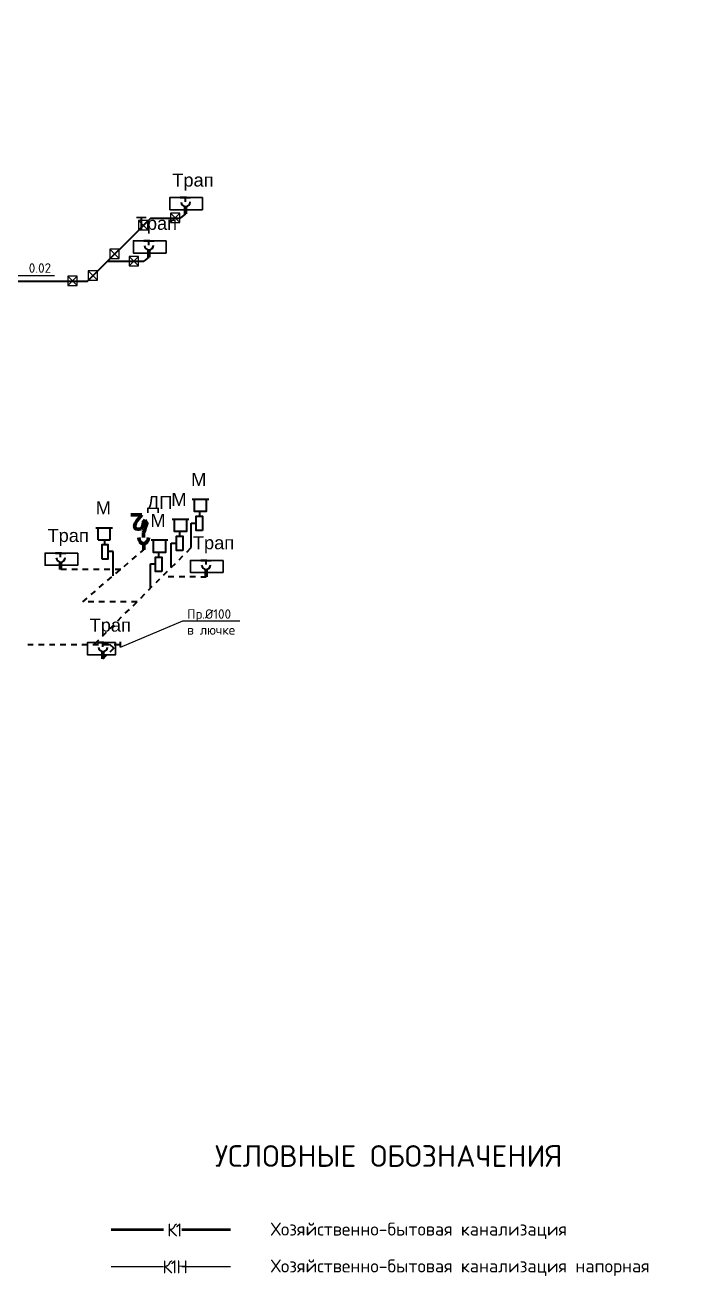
# Model space of a CAD drawing. Header units: millimetres. Extents: x -10178924 to 11692288, y -947381 to 58396.
# Drawn here: x -61132 to -46072, y 2926 to 31817 of the extents above; entities that cross this region are included whole.
import ezdxf
from ezdxf import colors
from ezdxf.entities.mleader import LeaderData, LeaderLine
from ezdxf.enums import TextEntityAlignment as Align
from ezdxf.math import Vec2, Vec3

# ---------------------------------------------------------------- set-up
doc = ezdxf.new("R2010")
doc.units = ezdxf.units.MM
doc.linetypes.add('Dashed 1', pattern=[250, 130, -120])
doc.layers.add('!!!!!площадь', color=210, linetype='Continuous')
doc.layers.add('_надписи канализация', color=7, linetype='Continuous')
for name, color, linetype, lineweight in [('!К3', 30, 'Continuous', 30), ('_0', 7, 'Continuous', 25), ('PDF _0', 7, 'Continuous', 9), ('PDF _Текст', 7, 'Continuous', 5), ('ВК_К1', 24, 'Continuous', 50)]:
    doc.layers.add(name, color=color, linetype=linetype, lineweight=lineweight)
doc.layers.add('PDF _!К1', color=7, linetype='Continuous', true_color=0xb85c00)
doc.layers.add('PDF _!К3', color=30, linetype='Continuous', true_color=0xff7f00)
doc.styles.add('GOST 2.304', font='isocpeur.ttf')
doc.styles.add('ISOCPEUR', font='isocpeui.ttf', dxfattribs={"width": 0.9})
doc.styles.add('MOSOBL (isocpeur)', font='isocpeur.ttf')
doc.styles.add('PDF ArialMT', font='arial.ttf')

# ---------------------------------------------------------------- blocks, each defined once
blk = doc.blocks.new('_None')

msp = doc.modelspace()

# ---------------------------------------------------------------- linework, layer by layer
at = {"layer": '!К3', "linetype": 'Dashed 1', "lineweight": 40}
for p, q in [((-59796.2, 18499.1), (-58387.5, 19698.1)), ((-58920.7, 19244.3), (-60308.4, 19244.3)), ((-58543.9, 18499.1), (-59796.2, 18499.1))]:
    msp.add_line(p, q, dxfattribs=at)
for p, q in [((-57770.4, 27473.6), (-57554.8, 27258.1)), ((-57554.8, 27473.6), (-57770.4, 27258.1)), ((-58509.9, 27300.5), (-58294.2, 27085)), ((-58294.2, 27300.5), (-58509.9, 27085)), ((-59171.2, 26641.1), (-58955.5, 26425.6)), ((-58955.5, 26641.1), (-59171.2, 26425.6)), ((-58727.8, 26474.6), (-58512.2, 26259.1)), ((-58512.2, 26474.6), (-58727.8, 26259.1)), ((-60447.7, 26024.1, 2956.2), (-61638.8, 26024.1, 2956.2)), ((-60143.3, 26013.1), (-59927.7, 25797.6)), ((-59927.7, 26013.1), (-60143.3, 25797.6)), ((-59674.2, 26139.6), (-59458.6, 25924.1)), ((-59458.6, 26139.6), (-59674.2, 25924.1))]:
    msp.add_line(p, q)
for points in [[(-57770.4, 27258.1), (-57554.8, 27258.1), (-57554.8, 27473.6), (-57770.4, 27473.6)], [(-58509.9, 27085), (-58294.2, 27085), (-58294.2, 27300.5), (-58509.9, 27300.5)], [(-59171.2, 26425.6), (-58955.5, 26425.6), (-58955.5, 26641.1), (-59171.2, 26641.1)], [(-58727.8, 26259.1), (-58512.2, 26259.1), (-58512.2, 26474.6), (-58727.8, 26474.6)], [(-60143.3, 25797.6), (-59927.7, 25797.6), (-59927.7, 26013.1), (-60143.3, 26013.1)], [(-59674.2, 25924.1), (-59458.6, 25924.1), (-59458.6, 26139.6), (-59674.2, 26139.6)]]:
    msp.add_lwpolyline(points, close=True)
at = {"layer": '_0'}
for p, q in [((-57936.1, 3137), (-59144.9, 3137)), ((-56382.9, 3137), (-57506.4, 3137))]:
    msp.add_line(p, q, dxfattribs=at)
at = {"layer": 'PDF _!К1', "color": 7, "lineweight": 35}
for points in [[(-57032.5, 27833.9), (-57786, 27833.9), (-57786, 27550.3), (-57032.5, 27550.3)], [(-57875, 26834.8), (-58628.5, 26834.8), (-58628.5, 26551.2), (-57875, 26551.2)], [(-59914.7, 19621), (-60668.2, 19621), (-60668.2, 19341.6), (-59914.7, 19341.6)], [(-56557, 19452.6), (-57310.5, 19452.6), (-57310.5, 19173.2), (-56557, 19173.2)], [(-59039.2, 17555.1), (-59691.1, 17555.1), (-59691.1, 17271.5), (-59039.2, 17271.5)]]:
    msp.add_lwpolyline(points, close=True, dxfattribs=at)
at = {"layer": 'PDF _!К1', "color": 3, "lineweight": 40}
for points in [[(-56888.6, 20861.4), (-57273.8, 20861.4)], [(-56947.8, 20857.2), (-56947.8, 20582), (-57218.8, 20582), (-57218.8, 20852.9)], [(-57096, 20463.5), (-57096, 20569.3)], [(-57345.8, 20400), (-57731, 20400)], [(-57405.1, 20395.7), (-57405.1, 20120.6), (-57676, 20120.6), (-57676, 20391.5)], [(-57295, 19752.3), (-57295, 20315.3)], [(-57295, 20315.3), (-57180.7, 20315.3)], [(-59498.3, 20207.8), (-59113.1, 20207.8)], [(-59439, 19928.4), (-59439, 20199.3)], [(-59163.9, 19928.4), (-59163.9, 20199.3)], [(-57553.2, 20002), (-57553.2, 20107.9)], [(-59439, 19924.1), (-59168.1, 19924.1)], [(-59290.9, 19809.8), (-59290.9, 19915.7)], [(-59091.9, 19657.4), (-59206.2, 19657.4)], [(-59091.9, 19098.6), (-59091.9, 19657.4)], [(-57830.5, 19917.4), (-58215.7, 19917.4)], [(-57889.8, 19913.1), (-57889.8, 19638), (-58160.7, 19638), (-58160.7, 19908.9)], [(-57752.2, 19853.9), (-57637.9, 19853.9)], [(-57752.2, 19290.8), (-57752.2, 19853.8)], [(-58236.9, 18808.2), (-58236.9, 19371.2)], [(-58236.9, 19371.2), (-58122.6, 19371.2)], [(-58038, 19519.4), (-58038, 19625.3)]]:
    msp.add_lwpolyline(points, dxfattribs=at)
for points in [[(-57028.3, 20141.7), (-57176.4, 20141.7), (-57176.4, 20471.9), (-57028.3, 20471.9)], [(-57485.5, 19680.3), (-57633.6, 19680.3), (-57633.6, 20010.5), (-57485.5, 20010.5)], [(-59358.6, 19488.1), (-59210.4, 19488.1), (-59210.4, 19814), (-59358.6, 19814)], [(-57970.2, 19197.7), (-58118.4, 19197.7), (-58118.4, 19527.9), (-57970.2, 19527.9)]]:
    msp.add_lwpolyline(points, close=True, dxfattribs=at)
at = {"layer": 'PDF _!К3', "lineweight": 40}
for points in [[(-57426.2, 27457.2), (-57544.7, 27359.8)], [(-64572.3, 25899.3), (-59687.1, 25899.3), (-58222.4, 27359.7), (-57545, 27359.7)], [(-59221.2, 26360.7), (-58387.2, 26360.7)], [(-58272.9, 26458.1), (-58387.2, 26360.7)], [(-57396.6, 19646.4), (-57295, 19752.3)], [(-57752.2, 19290.8), (-57659.1, 19383.9)], [(-57574.4, 19468.6), (-57485.5, 19561.7)], [(-57930, 19113), (-57836.9, 19206.1)], [(-57822.8, 19080.1), (-57691.6, 19080.1)], [(-57573, 19080.1), (-57441.8, 19080.1)], [(-57323.3, 19080.1), (-57192, 19080.1)], [(-57073.5, 19075.9), (-56950.7, 19075.9)], [(-58281.4, 18761.6), (-58192.5, 18854.8)], [(-58103.6, 18939.4), (-58014.7, 19028.3)], [(-58637, 18406), (-58543.9, 18499.1)], [(-58459.2, 18583.8), (-58366, 18677)], [(-58814.8, 18232.4), (-58721.7, 18321.3)], [(-59166.2, 17876.8), (-59073, 17970)], [(-58988.4, 18054.6), (-58899.5, 18147.8)], [(-59344, 17699), (-59250.8, 17792.2)], [(-61067, 17508.5), (-60940, 17508.5)], [(-60817.2, 17508.5), (-60690.2, 17508.5)], [(-60567.4, 17508.5), (-60440.4, 17508.5)], [(-60317.7, 17508.5), (-60190.7, 17508.5)], [(-60067.9, 17508.5), (-59936.7, 17508.5)], [(-59818.1, 17508.5), (-59686.9, 17508.5)], [(-59568.3, 17508.5), (-59437.1, 17508.5)], [(-59534.5, 17508.5), (-59428.6, 17614.4)], [(-59318.6, 17508.5), (-59187.3, 17508.5)], [(-59161.9, 17343.4), (-59077.3, 17428.1), (-59174.6, 17508.5)], [(-59068.8, 17508.5), (-58929.1, 17508.5)], [(-58929.1, 17449.3), (-58929.1, 17572)], [(-59335.5, 17178.3), (-59250.8, 17263)]]:
    msp.add_lwpolyline(points, dxfattribs=at)
at = {"layer": 'PDF _0', "color": 3, "lineweight": 40}
for points in [[(-57405, 27833.9), (-57544.7, 27833.9), (-57307.7, 27833.9)], [(-57426.2, 27732.3), (-57426.2, 27833.9)], [(-58251.7, 26834.8), (-58387.2, 26834.8), (-58150.1, 26834.8)], [(-58268.7, 26733.2), (-58268.7, 26834.8)], [(-60287.2, 19621), (-60426.9, 19621), (-60189.9, 19621)], [(-60308.4, 19523.7), (-60308.4, 19621)], [(-56929.6, 19452.6), (-57069.3, 19452.6), (-56832.2, 19452.6)], [(-56950.7, 19355.3), (-56950.7, 19452.6)], [(-59314.3, 17555.1), (-59454, 17555.1), (-59212.7, 17555.1)], [(-59331.3, 17453.5), (-59331.3, 17555.1)]]:
    msp.add_lwpolyline(points, dxfattribs=at)
at = {"layer": 'PDF _0', "color": 3, "lineweight": 70}
for points in [[(-57426.2, 27457.2), (-57426.2, 27622.3)], [(-58272.9, 26458.1), (-58272.9, 26623.2)], [(-58688.1, 20506.6), (-58434.1, 20506.6)], [(-58506.1, 20417.7), (-58552.7, 20366.9), (-58582.3, 20316.1), (-58599.2, 20244.2), (-58582.3, 20184.9), (-58506.1, 20176.4), (-58535.7, 20176.4)], [(-58434.1, 20506.6), (-58506.1, 20417.8)], [(-58451.1, 20184.9), (-58417.2, 20231.5), (-58404.5, 20273.8), (-58396, 20345.8), (-58357.9, 20388.1)], [(-58357.9, 20388.1), (-58315.6, 20316.1), (-58362.1, 20184.9)], [(-58506.1, 20176.4), (-58451.1, 20184.9)], [(-58362.1, 20184.9), (-58366.4, 20155.3), (-58391.8, 20091.8)], [(-58387.5, 19698.1), (-58387.5, 19837.8)], [(-60308.4, 19244.3), (-60308.4, 19413.6)], [(-56950.7, 19075.9), (-56950.7, 19245.2)], [(-59335.5, 17178.3), (-59335.5, 17343.4)]]:
    msp.add_lwpolyline(points, dxfattribs=at)
at = {"layer": 'PDF _0', "color": 3, "lineweight": 40}
for centre in [(-57424.1, 27730.2), (-58270.8, 26731.1), (-60306.3, 19517.3), (-56948.6, 19348.9), (-59333.4, 17451.4)]:
    msp.add_arc(centre, 103.7, 182.57516, 359.91713, dxfattribs=at)
at = {"layer": 'PDF _0', "color": 3, "lineweight": 70}
for points in [[(-58506.1, 19983.8), (-58506.1, 19903.2), (-58455.9, 19837.8), (-58393.9, 19837.8)], [(-58393.9, 19837.8), (-58331.9, 19837.8), (-58281.7, 19903.2), (-58281.7, 19983.8)]]:
    msp.add_open_spline(points, degree=3, dxfattribs=at)
at = {"layer": 'PDF _Текст', "color": 3, "lineweight": 70}
msp.add_lwpolyline([(-58391.8, 19977.5), (-58391.8, 20091.8)], dxfattribs=at)
at = {"layer": 'ВК_К1', "ltscale": 100}
for p, q in [((-57936.1, 3988.4), (-59144.9, 3988.4)), ((-56382.9, 3988.4), (-57506.4, 3988.4))]:
    msp.add_line(p, q, dxfattribs=at)

# ---------------------------------------------------------------- texts
at = {"layer": '!!!!!площадь', "color": 0, "insert": (-61045.3, 26314.8), "char_height": 220, "attachment_point": 1, "style": 'GOST 2.304'}
msp.add_mtext('0.02', dxfattribs=at)
at = {"layer": '_0', "color": 7, "lineweight": 60, "style": 'MOSOBL (isocpeur)'}
msp.add_text('УСЛОВНЫЕ ОБОЗНАЧЕНИЯ', height=500, dxfattribs=at).set_placement((-52730.8, 5696.3), align=Align.MIDDLE_CENTER)
at = {"layer": '_0', "lineweight": 35, "style": 'MOSOBL (isocpeur)'}
for s, p in [('Хозяйственно-бытовая канализация', (-55453.3, 3858.7)), ('Хозяйственно-бытовая канализация напорная', (-55453.3, 3007.3))]:
    msp.add_text(s, height=300, dxfattribs=at).set_placement(p)
at = {"layer": 'PDF _Текст', "style": 'PDF ArialMT'}
for s, insert, char_height, attachment_point in [('Трап', (-57731, 28191.2), 301.76, 4), ('Трап', (-58573.5, 27192.1), 301.76, 4), ('М', (-56943.6, 21320.3), 301.8, 6), ('М', (-59146.9, 20666.6), 301.8, 6), ('ДП', (-58315.6, 20745.4), 301.76, 4), ('М', (-57400.8, 20858.8), 301.8, 6), ('М', (-57885.5, 20376.2), 301.8, 6), ('Трап', (-60613.2, 19982.5), 301.76, 4), ('Трап', (-57255.5, 19814.1), 301.76, 4), ('Трап', (-59640.3, 17912.4), 301.76, 4)]:
    msp.add_mtext(s, dxfattribs=dict(at, insert=insert, char_height=char_height, attachment_point=attachment_point))

# ---------------------------------------------------------------- leaders
at = {"layer": '!!!!!площадь', "color": 0}
ml = msp.add_multileader_mtext('Standard', dxfattribs=at)
ml.set_content('Пр.%%C100{\\C256;\\P}в лючке', style='GOST 2.304')
ml.set_leader_properties()
ml.set_arrow_properties(name='NONE')
ml.build(insert=Vec2(0, 0))
ml.multileader.update_dxf_attribs({"has_dogleg": 0, "text_left_attachment_type": 6, "text_right_attachment_type": 6, "dogleg_length": 0, "arrow_head_size": 250})
ctx = ml.context
ctx.base_point, ctx.char_height, ctx.arrow_head_size, ctx.landing_gap_size, ctx.plane_origin = Vec3(-57487.2, 18059.8), 220, 250, 100, Vec3(-55202.5, 18130.4)
ctx.left_attachment, ctx.right_attachment = 6, 6
notes = []
notes.append((ctx, [(0, (1, 1, 0), (-57487.2, 18059.8), (1, 0), 0, [(0, [(-58929.1, 17449.3)], 0, [])])]))
ctx.mtext.insert, ctx.mtext.width, ctx.mtext.flow_direction = Vec3(-57387.2, 18323.8), 1220.729, 5
at = {"layer": '_надписи канализация', "lineweight": -2}
ml = msp.add_multileader_mtext('Standard', dxfattribs=at)
ml.set_content('\\A1;Приямок{\\Fisocp3|c204; }800{\\fArial|b0|i0|c204|p34;х}800х800(h)\\P{\\fArial|b0|i0|c204|p34;с\\Fisocp3|c204; }насосом дренажным {\\A0;\\H0.91667x;ГНОМ 10-10Г\\A1;\\H1.09091x; \\PN=1,1 кВт \\P (1 раб)\\Fisocp3|c204; \\fISOCPEUR|b0|i0|c204|p34;(закрыть рифленым железом)}', color=256, style='ISOCPEUR')
ml.set_leader_properties(lineweight=13)
ml.set_arrow_properties(name='NONE')
ml.build(insert=Vec2(0, 0))
ml.multileader.update_dxf_attribs({"text_left_attachment_type": 6, "text_right_attachment_type": 6, "dogleg_length": 100, "arrow_head_size": 300, "scale": 100})
ctx = ml.context
ctx.base_point, ctx.scale, ctx.char_height, ctx.arrow_head_size, ctx.landing_gap_size, ctx.plane_origin = Vec3(-127561.8, 31466.1), 100, 250, 300, 0.09, Vec3(-127782.1, 30503.1)
ctx.left_attachment, ctx.right_attachment, ctx.text_align_type = 6, 6, 1
notes.append((ctx, [(1, (1, 1, 0), (-122106.9, 31466.1), (-1, 0), 100, [(1, [(-120792.9, 28742.4)], 0, [])])]))
ctx.mtext.insert, ctx.mtext.width, ctx.mtext.alignment, ctx.mtext.flow_direction = Vec3(-125132, 31791.1), 5926.326, 2, 5
ml = msp.add_multileader_mtext('Standard', dxfattribs=at)
ml.set_content('\\A1;Гаситель напора', color=256, style='ISOCPEUR')
ml.set_leader_properties(lineweight=13)
ml.set_arrow_properties(name='NONE')
ml.build(insert=Vec2(0, 0))
ml.multileader.update_dxf_attribs({"text_left_attachment_type": 6, "text_right_attachment_type": 6, "dogleg_length": 100, "arrow_head_size": 300, "scale": 100})
ctx = ml.context
ctx.base_point, ctx.scale, ctx.char_height, ctx.arrow_head_size, ctx.landing_gap_size, ctx.plane_origin = Vec3(-117155.7, 31041.9), 100, 250, 300, 0.09, Vec3(-120246.9, 30078.8)
ctx.left_attachment, ctx.right_attachment, ctx.text_align_type = 6, 6, 1
notes.append((ctx, [(1, (1, 1, 0), (-114571.8, 31041.9), (-1, 0), 100, [(1, [(-113257.8, 28457.5)], 0, [])])]))
ctx.mtext.insert, ctx.mtext.width, ctx.mtext.alignment, ctx.mtext.flow_direction = Vec3(-115996.9, 31366.9), 5926.326, 2, 5
ml = msp.add_multileader_mtext('Standard', dxfattribs=at)
ml.set_content('\\A1;Гаситель напора', color=256, style='ISOCPEUR')
ml.set_leader_properties(lineweight=13)
ml.set_arrow_properties(name='NONE')
ml.build(insert=Vec2(0, 0))
ml.multileader.update_dxf_attribs({"text_left_attachment_type": 6, "text_right_attachment_type": 6, "dogleg_length": 100, "arrow_head_size": 300, "scale": 100})
ctx = ml.context
ctx.base_point, ctx.scale, ctx.char_height, ctx.arrow_head_size, ctx.landing_gap_size, ctx.plane_origin = Vec3(-133935.6, 12749.9), 100, 250, 300, 0.09, Vec3(-142698.1, 15081)
ctx.left_attachment, ctx.right_attachment, ctx.text_align_type = 6, 6, 1
notes.append((ctx, [(0, (1, 1, 0), (-134035.6, 12749.9), (1, 0), 100, [(1, [(-135708.9, 13639.6)], 0, [])])]))
ctx.mtext.insert, ctx.mtext.width, ctx.mtext.alignment, ctx.mtext.flow_direction = Vec3(-132610.5, 13074.9), 5926.326, 2, 5
ml = msp.add_multileader_mtext('Standard', dxfattribs=at)
ml.set_content('\\A1;Приямок{\\Fisocp3|c204; }800{\\fArial|b0|i0|c204|p34;х}800х800(h)\\P{\\fArial|b0|i0|c204|p34;с\\Fisocp3|c204; }насосом дренажным {\\A0;\\H0.91667x;ГНОМ 10-10\\A1;\\H1.09091x; \\PN=1,1 кВт \\P (1 раб)\\Fisocp3|c204; \\fISOCPEUR|b0|i0|c204|p34;(закрыть рифленым железом)}', color=256, style='ISOCPEUR')
ml.set_leader_properties(lineweight=13)
ml.set_arrow_properties(name='NONE')
ml.build(insert=Vec2(0, 0))
ml.multileader.update_dxf_attribs({"text_left_attachment_type": 6, "text_right_attachment_type": 6, "dogleg_length": 100, "arrow_head_size": 300, "scale": 100})
ctx = ml.context
ctx.base_point, ctx.scale, ctx.char_height, ctx.arrow_head_size, ctx.landing_gap_size, ctx.plane_origin = Vec3(-81834.3, 12117.1), 100, 250, 300, 0.09, Vec3(-80796.3, 12870.7)
ctx.left_attachment, ctx.right_attachment, ctx.text_align_type = 6, 6, 1
notes.append((ctx, [(1, (1, 1, 0), (-76379.4, 12117.1), (-1, 0), 100, [(1, [(-73807.1, 11110)], 0, [])])]))
ctx.mtext.insert, ctx.mtext.width, ctx.mtext.alignment, ctx.mtext.flow_direction = Vec3(-79404.5, 12442.1), 5926.326, 2, 5
for ctx, leaders in notes:
    for number, flags, end, landing, length, lines in leaders:
        leader = LeaderData()
        leader.index, (leader.has_last_leader_line, leader.has_dogleg_vector, leader.attachment_direction) = number, flags
        leader.last_leader_point, leader.dogleg_vector, leader.dogleg_length = Vec3(end), Vec3(landing), length
        for number, points, colour, breaks in lines:
            line = LeaderLine()
            line.index, line.vertices, line.color, line.breaks = number, Vec3.list(points), colors.encode_raw_color(colour), breaks
            leader.lines.append(line)
        ctx.leaders.append(leader)

# ---------------------------------------------------------------- next in the draw order: texts
at = {"layer": '_0', "color": 7, "lineweight": 60, "char_height": 300, "width": 78.105, "attachment_point": 5, "style": 'MOSOBL (isocpeur)', "bg_fill": 3, "box_fill_scale": 1, "bg_fill_color": 256, "bg_fill_transparency": 0}
for s, insert in [('{\\T0.85;К1}', (-57685, 3988.4)), ('{\\T0.85;К1Н}', (-57685, 3137))]:
    msp.add_mtext(s, dxfattribs=dict(at, insert=insert))

doc.saveas('drawing.dxf')
